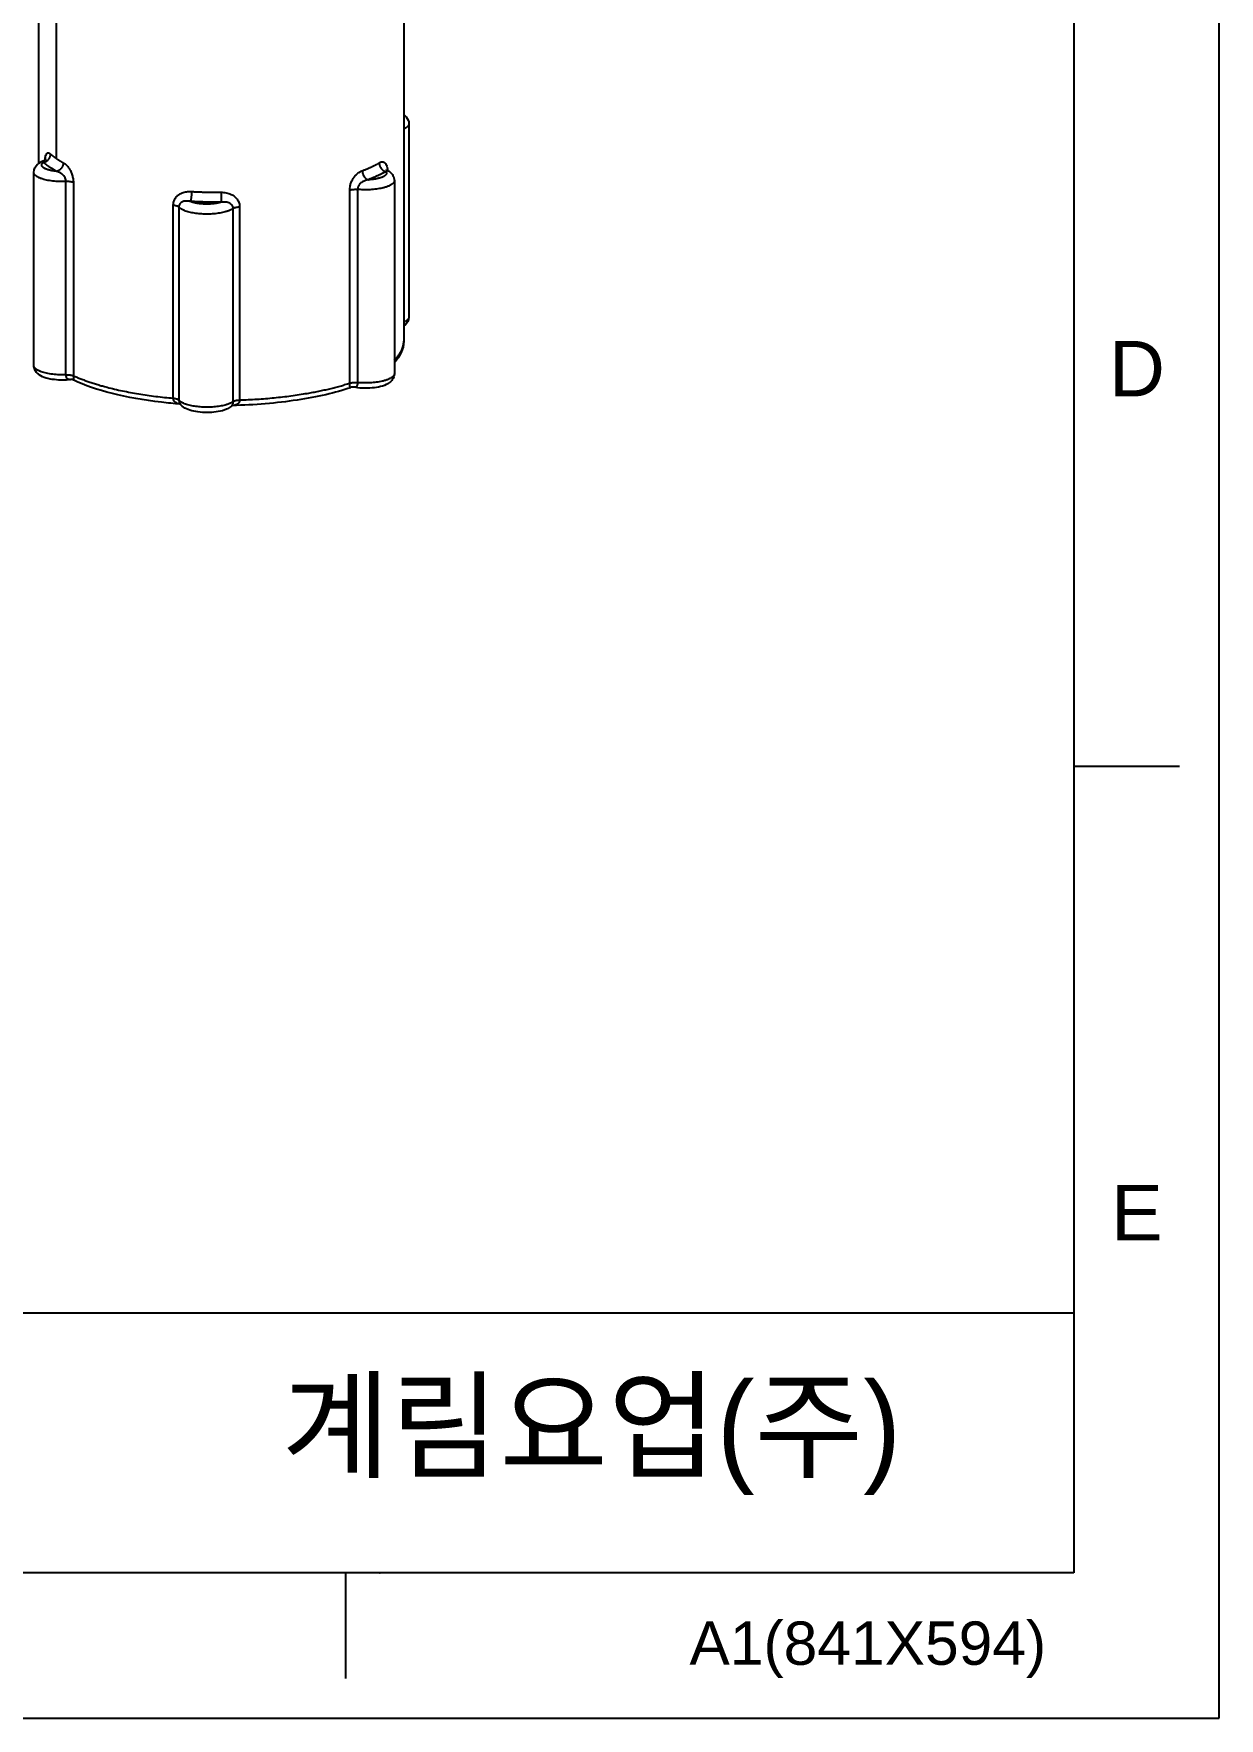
# Model space of a CAD drawing. Extents: x 12060 to 12901, y -16217 to -15623.
# Drawn here: x 12737.8 to 12900.8, y -16217.3 to -15985.6 of the extents above; entities that cross this region are included whole.
import ezdxf

# ---------------------------------------------------------------- set-up
doc = ezdxf.new("R2010")
doc.units = 0
doc.header["$MEASUREMENT"] = 0
doc.linetypes.add('CENTERX2', pattern=[101.6, 63.5, -12.7, 12.7, -12.7])
doc.layers.get('0').update_dxf_attribs({"linetype": 'CONTINUOUS'})
doc.layers.add('FORM', color=7, linetype='CONTINUOUS')
doc.layers.add('TEXT', color=2, linetype='CONTINUOUS')
doc.styles.get("Standard").update_dxf_attribs({"font": 'arial.ttf'})

# ---------------------------------------------------------------- blocks, each defined once
blk = doc.blocks.new('zf66')
at = {"lineweight": -3}
for points, degree in [([(10711.86, -17807.58), (10711.86, -17792.67), (10711.86, -17777.76)], 2), ([(10758.31, -17777.76), (10758.31, -17804.01), (10758.31, -17830.27)], 2), ([(10714.08, -17806.99), (10714.08, -17793.98), (10714.08, -17780.97)], 2), ([(10758.96, -17802.58), (10758.96, -17814.88), (10758.96, -17827.18)], 2), ([(10711.7, -17807.72), (10711.9, -17807.54), (10712.12, -17807.41), (10712.37, -17807.3)], 3), ([(10712.41, -17807.48), (10712.41, -17807.46), (10712.4, -17807.42), (10712.4, -17807.38), (10712.39, -17807.36)], 3), ([(10712.67, -17807.33), (10712.67, -17807.36), (10712.67, -17807.39), (10712.66, -17807.42)], 3), ([(10714.95, -17807.53), (10715, -17807.55), (10715.1, -17807.62), (10715.27, -17807.75), (10715.47, -17807.95), (10715.69, -17808.23), (10715.92, -17808.63), (10716.1, -17809.11), (10716.21, -17809.6), (10716.24, -17809.91), (10716.24, -17810.06)], 3), ([(10711.21, -17808.76), (10711.21, -17808.33), (10711.41, -17807.98), (10711.69, -17807.73)], 3), ([(10711.21, -17833.36), (10711.21, -17821.06), (10711.21, -17808.76)], 2), ([(10715.3, -17809.93), (10715.3, -17809.86), (10715.28, -17809.7), (10715.2, -17809.45), (10715.05, -17809.21), (10714.86, -17809.01), (10714.65, -17808.87), (10714.46, -17808.76), (10714.26, -17808.69), (10714.14, -17808.65), (10714.09, -17808.63)], 3), ([(10751.43, -17811.01), (10751.43, -17810.87), (10751.46, -17810.58), (10751.57, -17810.14), (10751.76, -17809.71), (10752, -17809.34), (10752.25, -17809.06), (10752.48, -17808.86), (10752.68, -17808.72), (10752.87, -17808.62), (10752.98, -17808.57), (10753.03, -17808.55)], 3), ([(10753.8, -17809.7), (10753.74, -17809.71), (10753.63, -17809.74), (10753.44, -17809.79), (10753.25, -17809.86), (10753.05, -17809.96), (10752.85, -17810.1), (10752.66, -17810.28), (10752.52, -17810.5), (10752.44, -17810.72), (10752.42, -17810.86), (10752.42, -17810.93)], 3), ([(10756.14, -17808.53), (10756.13, -17808.46), (10756.11, -17808.4), (10756.1, -17808.38)], 3), ([(10756.12, -17808.39), (10756.14, -17808.42), (10756.19, -17808.46), (10756.25, -17808.5)], 3), ([(10757.11, -17809.8), (10757.11, -17822.1), (10757.11, -17834.4)], 2), ([(10715.3, -17834.53), (10715.3, -17822.23), (10715.3, -17809.93)], 2), ([(10716.24, -17810.06), (10716.24, -17822.36), (10716.24, -17834.66)], 2), ([(10728.97, -17812.93), (10728.97, -17812.77), (10729.01, -17812.48), (10729.2, -17812.05), (10729.48, -17811.72), (10729.78, -17811.5), (10730.08, -17811.36), (10730.37, -17811.27), (10730.64, -17811.22), (10730.88, -17811.2), (10731.1, -17811.19), (10731.23, -17811.19), (10731.29, -17811.2)], 3), ([(10735.05, -17811.3), (10735.14, -17811.3), (10735.34, -17811.3), (10735.67, -17811.34), (10736.05, -17811.43), (10736.45, -17811.6), (10736.86, -17811.88), (10737.18, -17812.26), (10737.37, -17812.7), (10737.41, -17813), (10737.41, -17813.15)], 3), ([(10751.43, -17835.61), (10751.43, -17823.31), (10751.43, -17811.01)], 2), ([(10752.42, -17810.93), (10752.42, -17823.23), (10752.42, -17835.53)], 2), ([(10728.97, -17837.52), (10728.97, -17825.22), (10728.97, -17812.93)], 2), ([(10731.13, -17812.46), (10731.08, -17812.46), (10730.98, -17812.44), (10730.83, -17812.42), (10730.67, -17812.41), (10730.5, -17812.42), (10730.32, -17812.44), (10730.14, -17812.49), (10729.97, -17812.59), (10729.81, -17812.74), (10729.7, -17812.94), (10729.68, -17813.09), (10729.68, -17813.16)], 3), ([(10729.68, -17813.16), (10729.68, -17825.46), (10729.68, -17837.76)], 2), ([(10736.59, -17813.35), (10736.59, -17813.27), (10736.57, -17813.12), (10736.46, -17812.92), (10736.27, -17812.74), (10736.02, -17812.62), (10735.76, -17812.56), (10735.51, -17812.54), (10735.27, -17812.55), (10735.12, -17812.56), (10735.04, -17812.57)], 3), ([(10736.59, -17837.95), (10736.59, -17825.65), (10736.59, -17813.35)], 2), ([(10737.41, -17813.15), (10737.41, -17825.45), (10737.41, -17837.75)], 2), ([(10758.47, -17828.22), (10758.41, -17828.26), (10758.36, -17828.3), (10758.31, -17828.34)], 3), ([(10758.96, -17827.18), (10758.96, -17827.61), (10758.76, -17827.96), (10758.47, -17828.21)], 3), ([(10758.31, -17830.27), (10758.31, -17831.26), (10757.86, -17832.19), (10757.11, -17833)], 3), ([(10716.27, -17835.22), (10716.15, -17835.16), (10716.02, -17835.14), (10715.88, -17835.16)], 3), ([(10716.24, -17834.66), (10716.24, -17834.73), (10716.24, -17834.85), (10716.25, -17835.01), (10716.26, -17835.14), (10716.27, -17835.19), (10716.28, -17835.21)], 3), ([(10751.49, -17836.15), (10751.47, -17836.14), (10751.46, -17836.09), (10751.44, -17835.96), (10751.43, -17835.8), (10751.43, -17835.67), (10751.43, -17835.61)], 3), ([(10752, -17836.13), (10751.84, -17836.1), (10751.68, -17836.11), (10751.54, -17836.16)], 3)]:
    blk.add_open_spline(points, degree=degree, dxfattribs=at)
for points, knots in [([(10758.31, -17801.41), (10758.36, -17801.45), (10758.41, -17801.49), (10758.47, -17801.54), (10758.69, -17801.74), (10758.87, -17802), (10758.94, -17802.33), (10758.95, -17802.41), (10758.96, -17802.49), (10758.96, -17802.58)], [8.978055, 8.978055, 8.978055, 8.978055, 9.2475, 9.2475, 9.2475, 10.429771, 10.429771, 10.429771, 10.730954, 10.730954, 10.730954, 10.730954]), ([(10712.38, -17807.31), (10712.45, -17807.28), (10712.52, -17807.24), (10712.58, -17807.19), (10712.67, -17807.11), (10712.71, -17807.03), (10712.72, -17807.01)], [0.1510586, 0.1510586, 0.1510586, 0.1510586, 0.4891935, 0.4891935, 0.4891935, 1.0129238, 1.0129238, 1.0129238, 1.0129238]), ([(10712.64, -17807.11), (10712.65, -17807.01), (10712.68, -17806.8), (10712.75, -17806.54), (10712.85, -17806.35), (10712.95, -17806.27), (10713.06, -17806.26), (10713.16, -17806.29), (10713.26, -17806.35), (10713.32, -17806.4), (10713.34, -17806.42)], [0.462566, 0.462566, 0.462566, 0.462566, 0.773772, 1.160658, 1.547544, 1.93443, 2.321316, 2.708202, 3.095088, 3.481974, 3.481974, 3.481974, 3.481974]), ([(10712.72, -17807), (10712.72, -17807), (10712.71, -17807.03), (10712.7, -17807.07), (10712.69, -17807.13), (10712.68, -17807.21), (10712.67, -17807.31)], [1.11507, 1.11507, 1.11507, 1.11507, 1.4495602, 1.4495602, 1.4495602, 1.8594238, 1.8594238, 1.8594238, 1.8594238]), ([(10755.18, -17807.55), (10755.21, -17807.53), (10755.28, -17807.49), (10755.39, -17807.45), (10755.51, -17807.42), (10755.64, -17807.41), (10755.77, -17807.44), (10755.91, -17807.52), (10756.05, -17807.69), (10756.17, -17807.96), (10756.23, -17808.26), (10756.25, -17808.46), (10756.25, -17808.52)], [0, 0, 0, 0, 0.348085, 0.69617, 1.044255, 1.392341, 1.740426, 2.088511, 2.436596, 2.784681, 3.132766, 3.288318, 3.288318, 3.288318, 3.288318]), ([(10756.11, -17808.56), (10756.1, -17808.57), (10756.08, -17808.6), (10756.05, -17808.64), (10756.04, -17808.66)], [1.7128166, 1.7128166, 1.7128166, 1.7128166, 1.9269187, 2.1410206, 2.1410206, 2.1410206, 2.1410206]), ([(10756.25, -17808.5), (10756.38, -17808.57), (10756.5, -17808.66), (10756.61, -17808.76), (10756.74, -17808.87), (10756.85, -17809), (10756.94, -17809.15), (10757.05, -17809.35), (10757.11, -17809.57), (10757.11, -17809.8)], [6.245589, 6.245589, 6.245589, 6.245589, 6.854238, 6.854238, 6.854238, 7.515746, 7.515746, 7.515746, 8.330968, 8.330968, 8.330968, 8.330968]), ([(10715.88, -17835.16), (10715.22, -17835.24), (10714.51, -17835.24), (10713.84, -17835.16), (10713.05, -17835.07), (10712.4, -17834.9), (10711.89, -17834.55), (10711.82, -17834.5), (10711.76, -17834.45), (10711.7, -17834.4), (10711.47, -17834.2), (10711.29, -17833.93), (10711.23, -17833.6), (10711.21, -17833.52), (10711.21, -17833.44), (10711.21, -17833.36)], [4.309607, 4.309607, 4.309607, 4.309607, 6.431883, 6.431883, 6.431883, 8.931612, 8.931612, 8.931612, 9.248471, 9.248471, 9.248471, 10.442366, 10.442366, 10.442366, 10.732387, 10.732387, 10.732387, 10.732387]), ([(10715.92, -17835.15), (10715.87, -17835.16), (10715.76, -17835.17), (10715.6, -17835.13), (10715.46, -17835.03), (10715.37, -17834.89), (10715.32, -17834.72), (10715.3, -17834.59), (10715.3, -17834.53)], [0.429157, 0.429157, 0.429157, 0.429157, 0.618999, 0.928499, 1.237999, 1.547498, 1.856998, 2.166498, 2.166498, 2.166498, 2.166498]), ([(10729.85, -17838.27), (10729.05, -17838.2), (10728.26, -17838.13), (10727.48, -17838.04), (10722.91, -17837.51), (10719.05, -17836.55), (10716.28, -17835.23)], [15.650711, 15.650711, 15.650711, 15.650711, 18.160878, 18.160878, 18.160878, 32.769225, 32.769225, 32.769225, 32.769225]), ([(10757.11, -17834.4), (10757.11, -17834.69), (10757.01, -17834.96), (10756.85, -17835.18), (10756.78, -17835.28), (10756.7, -17835.36), (10756.61, -17835.44), (10756.45, -17835.58), (10756.26, -17835.7), (10756.06, -17835.79), (10755.49, -17836.06), (10754.8, -17836.19), (10753.99, -17836.24), (10753.3, -17836.28), (10752.62, -17836.24), (10752, -17836.13)], [0, 0, 0, 0, 1.030416, 1.030416, 1.030416, 1.481201, 1.481201, 1.481201, 2.35998, 2.35998, 2.35998, 4.803434, 4.803434, 4.803434, 6.888106, 6.888106, 6.888106, 6.888106]), ([(10752.42, -17835.53), (10752.42, -17835.59), (10752.41, -17835.72), (10752.37, -17835.89), (10752.3, -17836.03), (10752.2, -17836.12), (10752.09, -17836.14), (10752.02, -17836.13), (10752, -17836.13)], [0, 0, 0, 0, 0.309499, 0.618998, 0.928497, 1.237997, 1.547496, 1.665924, 1.665924, 1.665924, 1.665924]), ([(10729.82, -17838.26), (10729.82, -17838.26), (10729.7, -17838.24), (10729.48, -17838.18), (10729.24, -17838.06), (10729.08, -17837.9), (10728.99, -17837.72), (10728.97, -17837.59), (10728.97, -17837.52)], [0.63544, 0.63544, 0.63544, 0.63544, 0.646488, 0.969733, 1.292977, 1.616221, 1.939465, 2.262709, 2.262709, 2.262709, 2.262709]), ([(10751.54, -17836.18), (10749.6, -17836.84), (10747.3, -17837.37), (10744.73, -17837.76), (10742.11, -17838.16), (10739.3, -17838.4), (10736.47, -17838.45)], [17.708523, 17.708523, 17.708523, 17.708523, 26.296277, 26.296277, 26.296277, 35.096501, 35.096501, 35.096501, 35.096501]), ([(10729.68, -17837.76), (10729.68, -17837.83), (10729.69, -17837.95), (10729.73, -17838.09), (10729.77, -17838.16), (10729.79, -17838.18)], [0, 0, 0, 0, 0.3094991, 0.6189983, 0.7608341, 0.7608341, 0.7608341, 0.7608341]), ([(10736.44, -17838.48), (10736.42, -17838.5), (10736.4, -17838.51), (10736.39, -17838.53), (10736.07, -17838.81), (10735.66, -17838.98), (10735.21, -17839.11), (10734.55, -17839.29), (10733.78, -17839.36), (10732.98, -17839.34), (10732.17, -17839.32), (10731.45, -17839.2), (10730.85, -17838.97), (10730.57, -17838.87), (10730.3, -17838.72), (10730.08, -17838.53), (10730.04, -17838.49), (10730, -17838.45), (10729.96, -17838.42), (10729.9, -17838.34), (10729.84, -17838.27), (10729.78, -17838.18)], [1.387459, 1.387459, 1.387459, 1.387459, 1.480241, 1.480241, 1.480241, 3.192532, 3.192532, 3.192532, 5.596352, 5.596352, 5.596352, 8.021169, 8.021169, 8.021169, 9.199553, 9.199553, 9.199553, 9.410052, 9.410052, 9.410052, 9.784181, 9.784181, 9.784181, 9.784181]), ([(10736.44, -17838.48), (10736.45, -17838.47), (10736.5, -17838.42), (10736.55, -17838.3), (10736.59, -17838.14), (10736.59, -17838.01), (10736.59, -17837.95)], [1.101545, 1.101545, 1.101545, 1.101545, 1.237999, 1.547498, 1.856998, 2.166498, 2.166498, 2.166498, 2.166498]), ([(10737.41, -17837.75), (10737.41, -17837.81), (10737.4, -17837.94), (10737.32, -17838.12), (10737.17, -17838.27), (10736.95, -17838.38), (10736.71, -17838.44), (10736.54, -17838.45), (10736.49, -17838.45)], [0, 0, 0, 0, 0.323244, 0.646489, 0.969733, 1.292978, 1.616222, 1.773665, 1.773665, 1.773665, 1.773665])]:
    blk.add_open_spline(points, degree=3, knots=knots, dxfattribs=at)
for points, weights in [([(10758.96, -17802.57), (10758.97, -17802.94), (10758.31, -17803.25)], [0.913465235723, 0.886321860952, 0.946109722021]), ([(10714.09, -17808.63), (10713.1, -17808.08), (10712.41, -17807.48)], [1, 0.996703786472, 1]), ([(10713.34, -17806.42), (10713.68, -17806.71), (10714.08, -17806.99)], [1, 0.999175604372, 1]), ([(10714.08, -17806.99), (10714.48, -17807.26), (10714.95, -17807.53)], [1, 0.999175606783, 1]), ([(10714.95, -17807.53), (10714.95, -17808.47), (10714.09, -17808.63)], [1, 0.707106848174, 1]), ([(10753.03, -17808.55), (10754.23, -17808.08), (10755.18, -17807.55)], [1, 0.996703783977, 1]), ([(10755.18, -17807.55), (10755.18, -17808.49), (10756.04, -17808.66)], [1, 0.707106781188, 1]), ([(10756.04, -17808.66), (10755.05, -17809.21), (10753.8, -17809.7)], [1, 0.996703786189, 1]), ([(10716.24, -17810.06), (10715.89, -17809.91), (10715.3, -17809.93)], [1, 0.860276811679, 1]), ([(10731.29, -17811.2), (10733.16, -17811.3), (10735.05, -17811.3)], [1, 0.996703786244, 1]), ([(10735.05, -17811.3), (10735.05, -17812.24), (10735.04, -17812.57)], [1, 0.707106781186, 1]), ([(10751.43, -17811.01), (10751.85, -17810.88), (10752.42, -17810.93)], [1, 0.860279363999, 1]), ([(10728.97, -17812.93), (10729.54, -17812.98), (10729.68, -17813.16)], [1, 0.860278968443, 1]), ([(10735.04, -17812.57), (10733.07, -17812.57), (10731.13, -17812.46)], [1, 0.996703786465, 1]), ([(10736.59, -17813.35), (10736.82, -17813.17), (10737.41, -17813.15)], [1, 0.860276811686, 1]), ([(10758.96, -17827.18), (10758.96, -17827.54), (10758.33, -17827.84)], [0.912856258416, 0.887392251986, 0.944357388913]), ([(10757.11, -17832.65), (10758.3, -17831.49), (10758.31, -17830.27)], [0.985369028028, 0.96653744307, 0.972991532472]), ([(10715.3, -17834.53), (10715.89, -17834.51), (10716.24, -17834.66)], [1, 0.860281547414, 1]), ([(10716.24, -17834.66), (10721.04, -17836.82), (10728.97, -17837.52)], [1, 0.942688292623, 1]), ([(10751.43, -17835.61), (10751.85, -17835.47), (10752.42, -17835.53)], [1, 0.86023690083, 1]), ([(10728.97, -17837.52), (10729.54, -17837.57), (10729.68, -17837.76)], [1, 0.860236900824, 1]), ([(10737.41, -17837.75), (10745.59, -17837.48), (10751.43, -17835.61)], [1, 0.942688292622, 1]), ([(10736.59, -17837.95), (10736.82, -17837.77), (10737.41, -17837.75)], [1, 0.860281547418, 1])]:
    blk.add_rational_spline(points, weights, degree=2, dxfattribs=at)
for points, weights, knots in [([(10714.09, -17808.63), (10712.96, -17808.52), (10712.46, -17808.18), (10711.96, -17807.83), (10712.41, -17807.48)], [1, 0.914023136534, 1, 0.914023136534, 1], [0, 0, 0, 2.213826, 2.213826, 4.427652, 4.427652, 4.427652]), ([(10712.41, -17807.48), (10712.8, -17807.44), (10713.07, -17807.13), (10713.34, -17806.81), (10713.34, -17806.42)], [1, 0.923879473598, 1, 0.923879473598, 1], [0, 0, 0, 0.785398, 0.785398, 1.570797, 1.570797, 1.570797]), ([(10715.3, -17809.93), (10712.68, -17810.04), (10711.55, -17809.26), (10711.21, -17809.03), (10711.21, -17808.77)], [1, 0.809979998194, 1, 0.9337813563, 0.913714788505], [-9.149501, -9.149501, -9.149501, -4.57475, -4.57475, -2.98053, -2.98053, -2.98053]), ([(10757.11, -17809.8), (10757.11, -17810.17), (10756.46, -17810.47), (10754.95, -17811.17), (10752.42, -17810.93)], [0.90506545179, 0.90766747203, 1, 0.809979995945, 1], [-6.797665, -6.797665, -6.797665, -4.57475, -4.57475, 0, 0, 0]), ([(10753.03, -17808.55), (10753.03, -17808.94), (10753.25, -17809.28), (10753.48, -17809.62), (10753.8, -17809.7)], [1, 0.923879473597, 1, 0.923879473597, 1], [-1.570797, -1.570797, -1.570797, -0.785398, -0.785398, 0, 0, 0]), ([(10756.04, -17808.66), (10756.31, -17809.03), (10755.64, -17809.34), (10754.97, -17809.65), (10753.8, -17809.7)], [1, 0.914023135825, 1, 0.914023135825, 1], [0, 0, 0, 2.213826, 2.213826, 4.427652, 4.427652, 4.427652]), ([(10731.29, -17811.2), (10731.29, -17811.59), (10731.24, -17811.96), (10731.19, -17812.33), (10731.13, -17812.46)], [1, 0.923879500934, 1, 0.923879500934, 1], [-1.570796, -1.570796, -1.570796, -0.785398, -0.785398, 0, 0, 0]), ([(10736.59, -17813.35), (10735.56, -17814.14), (10732.93, -17814.07), (10730.3, -17814), (10729.68, -17813.16)], [1, 0.809979992162, 1, 0.809979992162, 1], [-9.1495, -9.1495, -9.1495, -4.57475, -4.57475, 0, 0, 0]), ([(10735.04, -17812.57), (10734.19, -17812.83), (10733.01, -17812.8), (10731.84, -17812.77), (10731.13, -17812.46)], [1, 0.914023136516, 1, 0.914023136516, 1], [-4.427652, -4.427652, -4.427652, -2.213826, -2.213826, 0, 0, 0]), ([(10715.3, -17834.53), (10712.68, -17834.64), (10711.55, -17833.86), (10711.22, -17833.63), (10711.21, -17833.38)], [1, 0.809979837902, 1, 0.935000035746, 0.91446898791], [0, 0, 0, 4.574744, 4.574744, 6.139621, 6.139621, 6.139621]), ([(10757.11, -17834.41), (10757.09, -17834.77), (10756.46, -17835.07), (10754.95, -17835.77), (10752.42, -17835.53)], [0.905255814575, 0.910016126747, 1, 0.809979837902, 1], [2.408378, 2.408378, 2.408378, 4.574744, 4.574744, 9.149488, 9.149488, 9.149488]), ([(10736.59, -17837.95), (10735.56, -17838.74), (10732.93, -17838.66), (10730.3, -17838.59), (10729.68, -17837.76)], [1, 0.809979837902, 1, 0.809979837902, 1], [0, 0, 0, 4.574744, 4.574744, 9.149488, 9.149488, 9.149488])]:
    blk.add_rational_spline(points, weights, degree=2, knots=knots, dxfattribs=at)

msp = doc.modelspace()

# ---------------------------------------------------------------- linework, layer by layer
at = {"layer": 'FORM', "color": 7, "linetype": 'Continuous'}
for p, q in [((12900.8, -16217.27), (12900.8, -15622.56)), ((12880.78, -15642.59), (12880.78, -16197.25)), ((12880.79, -16086.31), (12895.34, -16086.31)), ((12880.78, -16197.25), (12079.83, -16197.25)), ((12780.66, -16197.25), (12780.66, -16211.8)), ((12059.8, -16217.27), (12900.8, -16217.27))]:
    msp.add_line(p, q, dxfattribs=at)
at = {"layer": 'FORM'}
msp.add_line((12235.97, -16161.49), (12880.78, -16161.49), dxfattribs=at)
msp.add_point((12785.37, -16197.25), dxfattribs=at)

# ---------------------------------------------------------------- block references
at = {"xscale": 1.08, "yscale": 1.08, "zscale": 1.08}
msp.add_blockref('zf66', (1169.68, 3228.83), dxfattribs=at)

# ---------------------------------------------------------------- texts
at = {"layer": 'FORM', "char_height": 7.63, "attachment_point": 5}
for s, insert in [('D', (12889.48, -16031.62)), ('E', (12889.48, -16147.73))]:
    msp.add_mtext_dynamic_manual_height_columns(s, width=10.0119, gutter_width=12.51, heights=[0], dxfattribs=dict(at, insert=insert))
at = {"layer": 'TEXT'}
msp.add_text('A1(841X594)', height=5.9595, dxfattribs=at).set_placement((12827.94, -16209.91))
at = {"layer": 'TEXT', "linetype": 'CENTERX2', "insert": (12814.46, -16178.79), "char_height": 11.9189, "attachment_point": 5}
msp.add_mtext_dynamic_manual_height_columns('{\\fHYGothic-Medium|b0|i0|c129|p18;계림요업(주)}', width=143.0272, gutter_width=29.8, heights=[0], dxfattribs=at)

doc.saveas('drawing.dxf')
